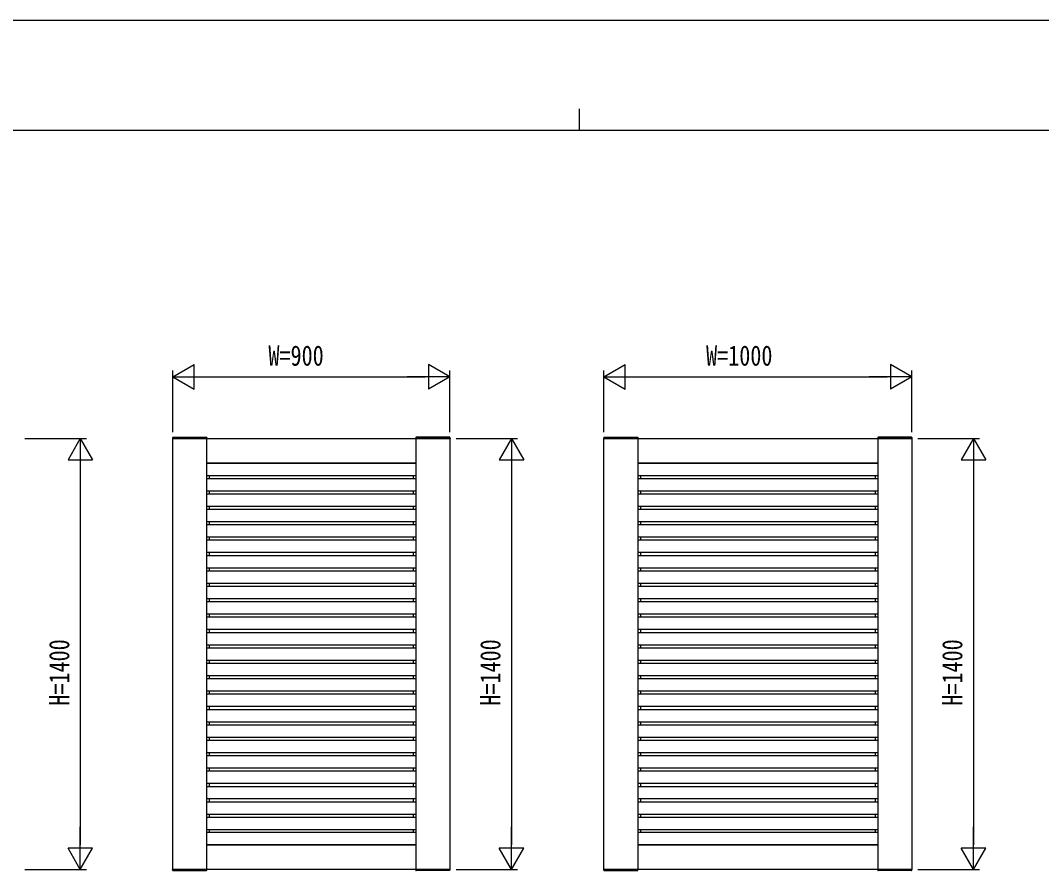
# Model space of a CAD drawing. Units: millimetres on the paper. Extents: x -297 to 297, y -210 to 210.
# Drawn here: x -93.7 to 72.1, y 72 to 210 of the extents above; entities that cross this region are included whole.
import ezdxf
from ezdxf.enums import TextEntityAlignment as Align

# ---------------------------------------------------------------- set-up
doc = ezdxf.new("R2010")
doc.units = ezdxf.units.MM
for name, color, linetype in [('0-2_YKK_A1', 4, 'Continuous'), ('0-3_YKK_D', 6, 'Continuous'), ('0-4_YKK_ZWAK', 7, 'Continuous')]:
    doc.layers.add(name, color=color, linetype=linetype)
doc.styles.add('ＭＳ ゴシック', font='')
doc.styles.get('ＭＳ ゴシック').set_extended_font_data('MS Gothic')

msp = doc.modelspace()

# ---------------------------------------------------------------- linework, layer by layer
at = {"layer": '0-2_YKK_A1'}
for p, q in [((-69.017, 142.278), (-69.024, 142.15)), ((-69.024, 142.15), (-63.474, 142.15)), ((-68.967, 142.325), (-63.53, 142.325)), ((-63.499, 142.15), (-63.499, 72.15)), ((-63.48, 142.278), (-63.474, 142.15)), ((-29.517, 142.278), (-29.524, 142.15)), ((-23.974, 142.15), (-29.524, 142.15)), ((-29.499, 142.15), (-29.499, 72.15)), ((-24.03, 142.325), (-29.467, 142.325)), ((-23.98, 142.278), (-23.974, 142.15)), ((0.983, 142.278), (0.976, 142.15)), ((0.976, 142.15), (6.526, 142.15)), ((1.033, 142.325), (6.47, 142.325)), ((6.501, 142.15), (6.501, 72.15)), ((6.52, 142.278), (6.526, 142.15)), ((45.483, 142.278), (45.476, 142.15)), ((51.026, 142.15), (45.476, 142.15)), ((45.501, 142.15), (45.501, 72.15)), ((50.97, 142.325), (45.533, 142.325)), ((51.02, 142.278), (51.026, 142.15)), ((-63.499, 138.15), (-29.499, 138.15)), ((-63.499, 138.11), (-29.499, 138.11)), ((-63.059, 138.15), (-63.059, 138.11)), ((-29.939, 138.15), (-29.939, 138.11)), ((6.501, 138.15), (45.501, 138.15)), ((6.501, 138.11), (45.501, 138.11)), ((6.941, 138.15), (6.941, 138.11)), ((45.061, 138.15), (45.061, 138.11)), ((-63.499, 136.11), (-29.499, 136.11)), ((-63.059, 136.11), (-63.059, 135.65)), ((-29.939, 136.11), (-29.939, 135.65)), ((6.501, 136.11), (45.501, 136.11)), ((6.941, 136.11), (6.941, 135.65)), ((45.061, 136.11), (45.061, 135.65)), ((-63.499, 135.65), (-29.499, 135.65)), ((6.501, 135.65), (45.501, 135.65)), ((-63.499, 133.65), (-29.499, 133.65)), ((-63.499, 133.15), (-29.499, 133.15)), ((-63.059, 133.65), (-63.059, 133.15)), ((-29.939, 133.65), (-29.939, 133.15)), ((6.501, 133.65), (45.501, 133.65)), ((6.501, 133.15), (45.501, 133.15)), ((6.941, 133.65), (6.941, 133.15)), ((45.061, 133.65), (45.061, 133.15)), ((-63.499, 131.15), (-29.499, 131.15)), ((-63.059, 131.15), (-63.059, 130.65)), ((-29.939, 131.15), (-29.939, 130.65)), ((6.501, 131.15), (45.501, 131.15)), ((6.941, 131.15), (6.941, 130.65)), ((45.061, 131.15), (45.061, 130.65)), ((-63.499, 130.65), (-29.499, 130.65)), ((6.501, 130.65), (45.501, 130.65)), ((-63.499, 128.65), (-29.499, 128.65)), ((-63.499, 128.15), (-29.499, 128.15)), ((-63.059, 128.65), (-63.059, 128.19)), ((-29.939, 128.65), (-29.939, 128.19)), ((6.501, 128.65), (45.501, 128.65)), ((6.501, 128.15), (45.501, 128.15)), ((6.941, 128.65), (6.941, 128.19)), ((45.061, 128.65), (45.061, 128.19)), ((-63.499, 126.15), (-29.499, 126.15)), ((-63.059, 126.15), (-63.059, 125.65)), ((-29.939, 126.15), (-29.939, 125.65)), ((6.501, 126.15), (45.501, 126.15)), ((6.941, 126.15), (6.941, 125.65)), ((45.061, 126.15), (45.061, 125.65)), ((-63.499, 125.65), (-29.499, 125.65)), ((6.501, 125.65), (45.501, 125.65)), ((-63.499, 123.65), (-29.499, 123.65)), ((-63.499, 123.15), (-29.499, 123.15)), ((-63.059, 123.65), (-63.059, 123.15)), ((-29.939, 123.65), (-29.939, 123.15)), ((6.501, 123.65), (45.501, 123.65)), ((6.501, 123.15), (45.501, 123.15)), ((6.941, 123.65), (6.941, 123.15)), ((45.061, 123.65), (45.061, 123.15)), ((-63.499, 121.15), (-29.499, 121.15)), ((-63.059, 121.11), (-63.059, 120.65)), ((-29.939, 121.11), (-29.939, 120.65)), ((6.501, 121.15), (45.501, 121.15)), ((6.941, 121.11), (6.941, 120.65)), ((45.061, 121.11), (45.061, 120.65)), ((-63.499, 120.65), (-29.499, 120.65)), ((6.501, 120.65), (45.501, 120.65)), ((-63.499, 118.65), (-29.499, 118.65)), ((-63.499, 118.15), (-29.499, 118.15)), ((-63.059, 118.65), (-63.059, 118.15)), ((-29.939, 118.65), (-29.939, 118.15)), ((6.501, 118.65), (45.501, 118.65)), ((6.501, 118.15), (45.501, 118.15)), ((6.941, 118.65), (6.941, 118.15)), ((45.061, 118.65), (45.061, 118.15)), ((-63.499, 116.15), (-29.499, 116.15)), ((-63.059, 116.15), (-63.059, 115.65)), ((-29.939, 116.15), (-29.939, 115.65)), ((6.501, 116.15), (45.501, 116.15)), ((6.941, 116.15), (6.941, 115.65)), ((45.061, 116.15), (45.061, 115.65)), ((-63.499, 115.65), (-29.499, 115.65)), ((6.501, 115.65), (45.501, 115.65)), ((-63.499, 113.65), (-29.499, 113.65)), ((-63.499, 113.15), (-29.499, 113.15)), ((-63.059, 113.65), (-63.059, 113.15)), ((-29.939, 113.65), (-29.939, 113.15)), ((6.501, 113.65), (45.501, 113.65)), ((6.501, 113.15), (45.501, 113.15)), ((6.941, 113.65), (6.941, 113.15)), ((45.061, 113.65), (45.061, 113.15)), ((-63.499, 111.15), (-29.499, 111.15)), ((-63.059, 111.15), (-63.059, 110.65)), ((-29.939, 111.15), (-29.939, 110.65)), ((6.501, 111.15), (45.501, 111.15)), ((6.941, 111.15), (6.941, 110.65)), ((45.061, 111.15), (45.061, 110.65)), ((-63.499, 110.65), (-29.499, 110.65)), ((6.501, 110.65), (45.501, 110.65)), ((-63.499, 108.65), (-29.499, 108.65)), ((-63.499, 108.15), (-29.499, 108.15)), ((-63.059, 108.65), (-63.059, 108.15)), ((-29.939, 108.65), (-29.939, 108.15)), ((6.501, 108.65), (45.501, 108.65)), ((6.501, 108.15), (45.501, 108.15)), ((6.941, 108.65), (6.941, 108.15)), ((45.061, 108.65), (45.061, 108.15)), ((-63.499, 106.15), (-29.499, 106.15)), ((-63.059, 106.15), (-63.059, 105.65)), ((-29.939, 106.15), (-29.939, 105.65)), ((6.501, 106.15), (45.501, 106.15)), ((6.941, 106.15), (6.941, 105.65)), ((45.061, 106.15), (45.061, 105.65)), ((-63.499, 105.65), (-29.499, 105.65)), ((6.501, 105.65), (45.501, 105.65)), ((-63.499, 103.65), (-29.499, 103.65)), ((-63.499, 103.15), (-29.499, 103.15)), ((-63.059, 103.65), (-63.059, 103.15)), ((-29.939, 103.65), (-29.939, 103.15)), ((6.501, 103.65), (45.501, 103.65)), ((6.501, 103.15), (45.501, 103.15)), ((6.941, 103.65), (6.941, 103.15)), ((45.061, 103.65), (45.061, 103.15)), ((-63.499, 101.15), (-29.499, 101.15)), ((-63.059, 101.15), (-63.059, 100.65)), ((-29.939, 101.15), (-29.939, 100.65)), ((6.501, 101.15), (45.501, 101.15)), ((6.941, 101.15), (6.941, 100.65)), ((45.061, 101.15), (45.061, 100.65)), ((-63.499, 100.65), (-29.499, 100.65)), ((6.501, 100.65), (45.501, 100.65)), ((-63.499, 98.65), (-29.499, 98.65)), ((-63.499, 98.15), (-29.499, 98.15)), ((-63.059, 98.65), (-63.059, 98.15)), ((-29.939, 98.65), (-29.939, 98.15)), ((6.501, 98.65), (45.501, 98.65)), ((6.501, 98.15), (45.501, 98.15)), ((6.941, 98.65), (6.941, 98.15)), ((45.061, 98.65), (45.061, 98.15)), ((-63.499, 96.15), (-29.499, 96.15)), ((-63.499, 95.65), (-29.499, 95.65)), ((-63.059, 96.15), (-63.059, 95.65)), ((-29.939, 96.15), (-29.939, 95.65)), ((6.501, 96.15), (45.501, 96.15)), ((6.501, 95.65), (45.501, 95.65)), ((6.941, 96.15), (6.941, 95.65)), ((45.061, 96.15), (45.061, 95.65)), ((-63.499, 93.65), (-29.499, 93.65)), ((-63.499, 93.15), (-29.499, 93.15)), ((-63.059, 93.65), (-63.059, 93.15)), ((-29.939, 93.65), (-29.939, 93.15)), ((6.501, 93.65), (45.501, 93.65)), ((6.501, 93.15), (45.501, 93.15)), ((6.941, 93.65), (6.941, 93.15)), ((45.061, 93.65), (45.061, 93.15)), ((-63.499, 91.15), (-29.499, 91.15)), ((-63.499, 90.65), (-29.499, 90.65)), ((-63.059, 91.15), (-63.059, 90.65)), ((-29.939, 91.15), (-29.939, 90.65)), ((6.501, 91.15), (45.501, 91.15)), ((6.501, 90.65), (45.501, 90.65)), ((6.941, 91.15), (6.941, 90.65)), ((45.061, 91.15), (45.061, 90.65)), ((-63.499, 88.65), (-29.499, 88.65)), ((-63.499, 88.15), (-29.499, 88.15)), ((-63.059, 88.65), (-63.059, 88.15)), ((-29.939, 88.65), (-29.939, 88.15)), ((6.501, 88.65), (45.501, 88.65)), ((6.501, 88.15), (45.501, 88.15)), ((6.941, 88.65), (6.941, 88.15)), ((45.061, 88.65), (45.061, 88.15)), ((-63.499, 86.15), (-29.499, 86.15)), ((-63.499, 85.65), (-29.499, 85.65)), ((-63.059, 86.15), (-63.059, 85.65)), ((-29.939, 86.15), (-29.939, 85.65)), ((6.501, 86.15), (45.501, 86.15)), ((6.501, 85.65), (45.501, 85.65)), ((6.941, 86.15), (6.941, 85.65)), ((45.061, 86.15), (45.061, 85.65)), ((-63.499, 83.65), (-29.499, 83.65)), ((-63.499, 83.15), (-29.499, 83.15)), ((-63.059, 83.65), (-63.059, 83.15)), ((-29.939, 83.65), (-29.939, 83.15)), ((6.501, 83.65), (45.501, 83.65)), ((6.501, 83.15), (45.501, 83.15)), ((6.941, 83.65), (6.941, 83.15)), ((45.061, 83.65), (45.061, 83.15)), ((-63.499, 81.15), (-29.499, 81.15)), ((-63.499, 80.65), (-29.499, 80.65)), ((-63.059, 81.15), (-63.059, 80.65)), ((-29.939, 81.15), (-29.939, 80.65)), ((6.501, 81.15), (45.501, 81.15)), ((6.501, 80.65), (45.501, 80.65)), ((6.941, 81.15), (6.941, 80.65)), ((45.061, 81.15), (45.061, 80.65)), ((-63.499, 78.65), (-29.499, 78.65)), ((-63.499, 78.19), (-29.499, 78.19)), ((-63.059, 78.65), (-63.059, 78.19)), ((-29.939, 78.65), (-29.939, 78.19)), ((6.501, 78.65), (45.501, 78.65)), ((6.501, 78.19), (45.501, 78.19)), ((6.941, 78.65), (6.941, 78.19)), ((45.061, 78.65), (45.061, 78.19)), ((-63.499, 76.19), (-29.499, 76.19)), ((-63.499, 76.15), (-29.499, 76.15)), ((-63.059, 76.19), (-63.059, 76.15)), ((-29.939, 76.19), (-29.939, 76.15)), ((6.501, 76.19), (45.501, 76.19)), ((6.501, 76.15), (45.501, 76.15)), ((6.941, 76.19), (6.941, 76.15)), ((45.061, 76.19), (45.061, 76.15)), ((-69.024, 72.15), (-63.474, 72.15)), ((-69.017, 72.022), (-69.024, 72.15)), ((-68.967, 71.975), (-63.53, 71.975)), ((-63.48, 72.022), (-63.474, 72.15)), ((-23.974, 72.15), (-29.524, 72.15)), ((-29.517, 72.022), (-29.524, 72.15)), ((-24.03, 71.975), (-29.467, 71.975)), ((-23.98, 72.022), (-23.974, 72.15)), ((0.976, 72.15), (6.526, 72.15)), ((0.983, 72.022), (0.976, 72.15)), ((1.033, 71.975), (6.47, 71.975)), ((6.52, 72.022), (6.526, 72.15)), ((51.026, 72.15), (45.476, 72.15)), ((45.483, 72.022), (45.476, 72.15)), ((50.97, 71.975), (45.533, 71.975)), ((51.02, 72.022), (51.026, 72.15))]:
    msp.add_line(p, q, dxfattribs=at)
for points in [[(-68.999, 142.15), (-23.999, 142.15), (-23.999, 72.15), (-68.999, 72.15)], [(1.001, 142.15), (51.001, 142.15), (51.001, 72.15), (1.001, 72.15)]]:
    msp.add_lwpolyline(points, close=True, dxfattribs=at)
for centre, start, end in [((-68.967, 142.275), 90, 177), ((-63.53, 142.275), 3, 90), ((-29.467, 142.275), 90, 177), ((-24.03, 142.275), 3, 90), ((1.033, 142.275), 90, 177), ((6.47, 142.275), 3, 90), ((45.533, 142.275), 90, 177), ((50.97, 142.275), 3, 90), ((-68.967, 72.025), 183, 270), ((-63.53, 72.025), 270, 357), ((-29.467, 72.025), 183, 270), ((-24.03, 72.025), 270, 357), ((1.033, 72.025), 183, 270), ((6.47, 72.025), 270, 357), ((45.533, 72.025), 183, 270), ((50.97, 72.025), 270, 357)]:
    msp.add_arc(centre, 0.05, start, end, dxfattribs=at)
at = {"layer": '0-3_YKK_D'}
for p, q in [((-68.999, 152.15), (-65.535, 154.15)), ((-68.999, 143.15), (-68.999, 153.15)), ((-65.535, 150.15), (-65.535, 154.15)), ((-23.999, 152.15), (-27.463, 154.15)), ((-27.463, 154.15), (-27.463, 150.15)), ((-23.999, 143.15), (-23.999, 153.15)), ((1.001, 152.15), (4.465, 154.15)), ((1.001, 143.15), (1.001, 153.15)), ((4.465, 150.15), (4.465, 154.15)), ((51.001, 152.15), (47.537, 154.15)), ((47.537, 154.15), (47.537, 150.15)), ((51.001, 143.15), (51.001, 153.15)), ((-68.999, 152.15), (-65.535, 150.15)), ((-68.999, 152.15), (-62.07, 152.15)), ((-64.999, 152.15), (-27.999, 152.15)), ((-23.999, 152.15), (-30.927, 152.15)), ((-23.999, 152.15), (-27.463, 150.15)), ((1.001, 152.15), (4.465, 150.15)), ((1.001, 152.15), (7.93, 152.15)), ((5.001, 152.15), (47.001, 152.15)), ((51.001, 152.15), (44.073, 152.15)), ((51.001, 152.15), (47.537, 150.15)), ((-92.999, 142.15), (-82.999, 142.15)), ((-83.999, 142.15), (-85.999, 138.686)), ((-83.999, 142.15), (-81.999, 138.686)), ((-83.999, 142.15), (-83.999, 135.222)), ((-22.999, 142.15), (-12.999, 142.15)), ((-13.999, 142.15), (-15.999, 138.686)), ((-13.999, 142.15), (-11.999, 138.686)), ((-13.999, 142.15), (-13.999, 135.222)), ((52.001, 142.15), (62.001, 142.15)), ((61.001, 142.15), (59.001, 138.686)), ((61.001, 142.15), (63.001, 138.686)), ((61.001, 142.15), (61.001, 135.222)), ((-85.999, 138.686), (-81.999, 138.686)), ((-83.999, 138.15), (-83.999, 76.15)), ((-15.999, 138.686), (-11.999, 138.686)), ((-13.999, 138.15), (-13.999, 76.15)), ((59.001, 138.686), (63.001, 138.686)), ((61.001, 138.15), (61.001, 76.15)), ((-83.999, 72.15), (-83.999, 79.078)), ((-13.999, 72.15), (-13.999, 79.078)), ((61.001, 72.15), (61.001, 79.078)), ((-83.999, 72.15), (-85.999, 75.614)), ((-81.999, 75.614), (-85.999, 75.614)), ((-83.999, 72.15), (-81.999, 75.614)), ((-13.999, 72.15), (-15.999, 75.614)), ((-11.999, 75.614), (-15.999, 75.614)), ((-13.999, 72.15), (-11.999, 75.614)), ((61.001, 72.15), (59.001, 75.614)), ((63.001, 75.614), (59.001, 75.614)), ((61.001, 72.15), (63.001, 75.614)), ((-92.999, 72.15), (-82.999, 72.15)), ((-22.999, 72.15), (-12.999, 72.15)), ((52.001, 72.15), (62.001, 72.15))]:
    msp.add_line(p, q, dxfattribs=at)
at = {"layer": '0-4_YKK_ZWAK'}
for p, q in [((-2.999, 195.65), (-2.999, 192.15)), ((270.001, 192.15), (-275.999, 192.15))]:
    msp.add_line(p, q, dxfattribs=at)
msp.add_lwpolyline([(-297, -210), (297, -210), (297, 210), (-297, 210)], close=True, dxfattribs=at)

# ---------------------------------------------------------------- texts
at = {"layer": '0-3_YKK_D', "style": 'ＭＳ ゴシック', "width": 0.8}
for s, p in [('W=900', (-53.459, 152.95)), ('W=1000', (17.601, 152.95))]:
    msp.add_text(s, height=3.299, dxfattribs=at).set_placement(p, align=Align.BOTTOM_LEFT)
for p in [(-84.799, 98.75), (-14.799, 98.75), (60.201, 98.75)]:
    msp.add_text('H=1400', height=3.299, rotation=90, dxfattribs=at).set_placement(p, align=Align.BOTTOM_LEFT)

doc.saveas('drawing.dxf')
